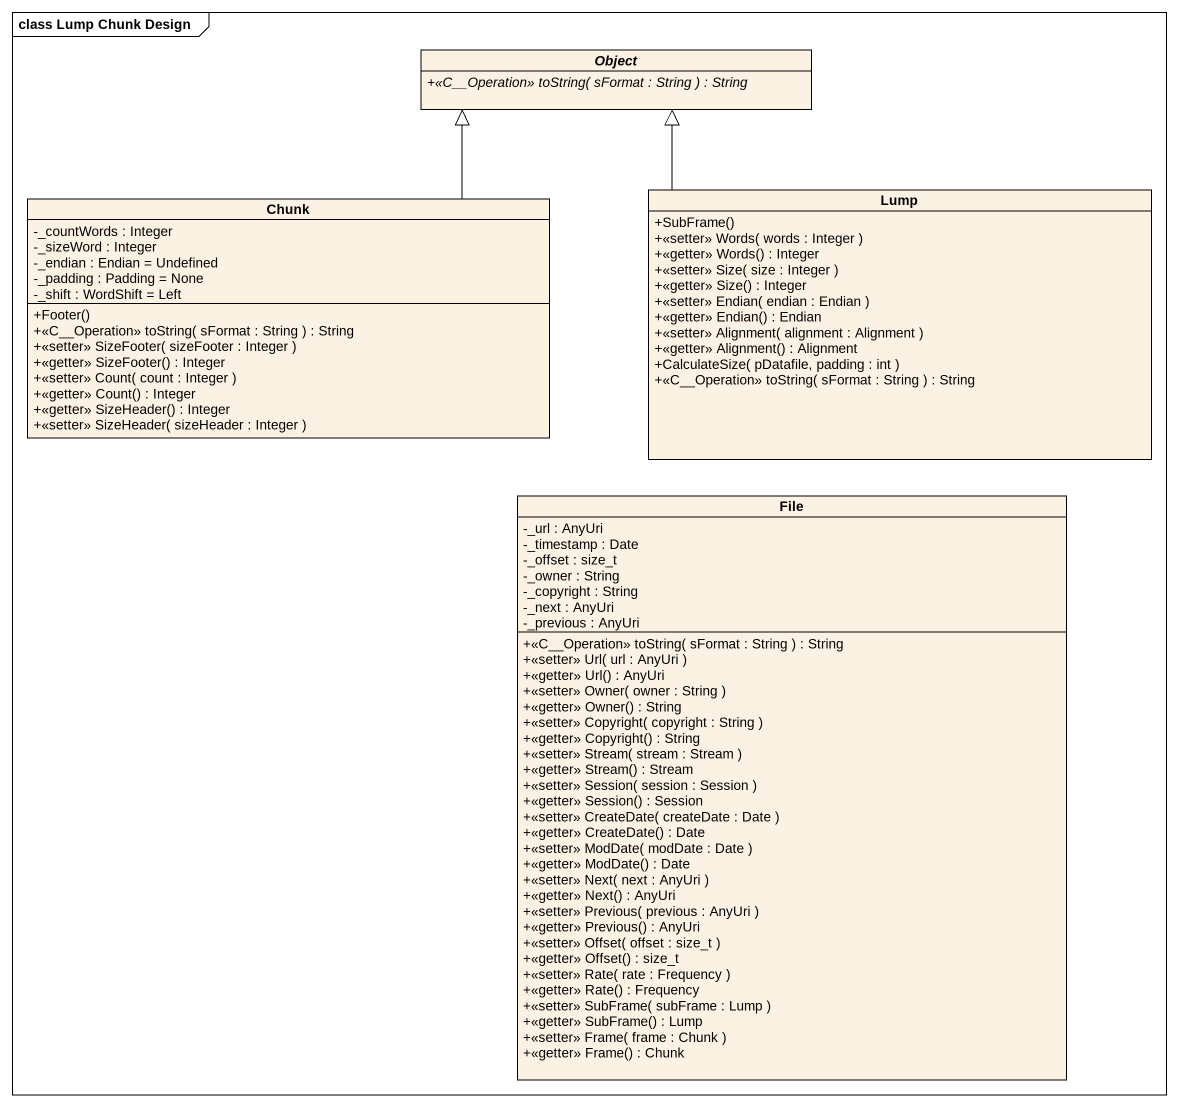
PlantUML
@startuml
mainframe class Lump Chunk Design
hide circle
hide empty members
skinparam classAttributeIconSize 0
abstract class "Object" as Object_ {
  {abstract} +<<C__Operation>> toString( sFormat : String ) : String
}
class Chunk {
  -_countWords : Integer
  -_sizeWord : Integer
  -_endian : Endian = Undefined
  -_padding : Padding = None
  -_shift : WordShift = Left
  +Footer()
  +<<C__Operation>> toString( sFormat : String ) : String
  +<<setter>> SizeFooter( sizeFooter : Integer )
  +<<getter>> SizeFooter() : Integer
  +<<setter>> Count( count : Integer )
  +<<getter>> Count() : Integer
  +<<getter>> SizeHeader() : Integer
  +<<setter>> SizeHeader( sizeHeader : Integer )
}
class Lump {
  +SubFrame()
  +<<setter>> Words( words : Integer )
  +<<getter>> Words() : Integer
  +<<setter>> Size( size : Integer )
  +<<getter>> Size() : Integer
  +<<setter>> Endian( endian : Endian )
  +<<getter>> Endian() : Endian
  +<<setter>> Alignment( alignment : Alignment )
  +<<getter>> Alignment() : Alignment
  +CalculateSize( pDatafile, padding : int )
  +<<C__Operation>> toString( sFormat : String ) : String
}
class "File" as File_ {
  -_url : AnyUri
  -_timestamp : Date
  -_offset : size_t
  -_owner : String
  -_copyright : String
  -_next : AnyUri
  -_previous : AnyUri
  +<<C__Operation>> toString( sFormat : String ) : String
  +<<setter>> Url( url : AnyUri )
  +<<getter>> Url() : AnyUri
  +<<setter>> Owner( owner : String )
  +<<getter>> Owner() : String
  +<<setter>> Copyright( copyright : String )
  +<<getter>> Copyright() : String
  +<<setter>> Stream( stream : Stream )
  +<<getter>> Stream() : Stream
  +<<setter>> Session( session : Session )
  +<<getter>> Session() : Session
  +<<setter>> CreateDate( createDate : Date )
  +<<getter>> CreateDate() : Date
  +<<setter>> ModDate( modDate : Date )
  +<<getter>> ModDate() : Date
  +<<setter>> Next( next : AnyUri )
  +<<getter>> Next() : AnyUri
  +<<setter>> Previous( previous : AnyUri )
  +<<getter>> Previous() : AnyUri
  +<<setter>> Offset( offset : size_t )
  +<<getter>> Offset() : size_t
  +<<setter>> Rate( rate : Frequency )
  +<<getter>> Rate() : Frequency
  +<<setter>> SubFrame( subFrame : Lump )
  +<<getter>> SubFrame() : Lump
  +<<setter>> Frame( frame : Chunk )
  +<<getter>> Frame() : Chunk
}
Chunk -up-|> Object_
Lump -up-|> Object_
@enduml
